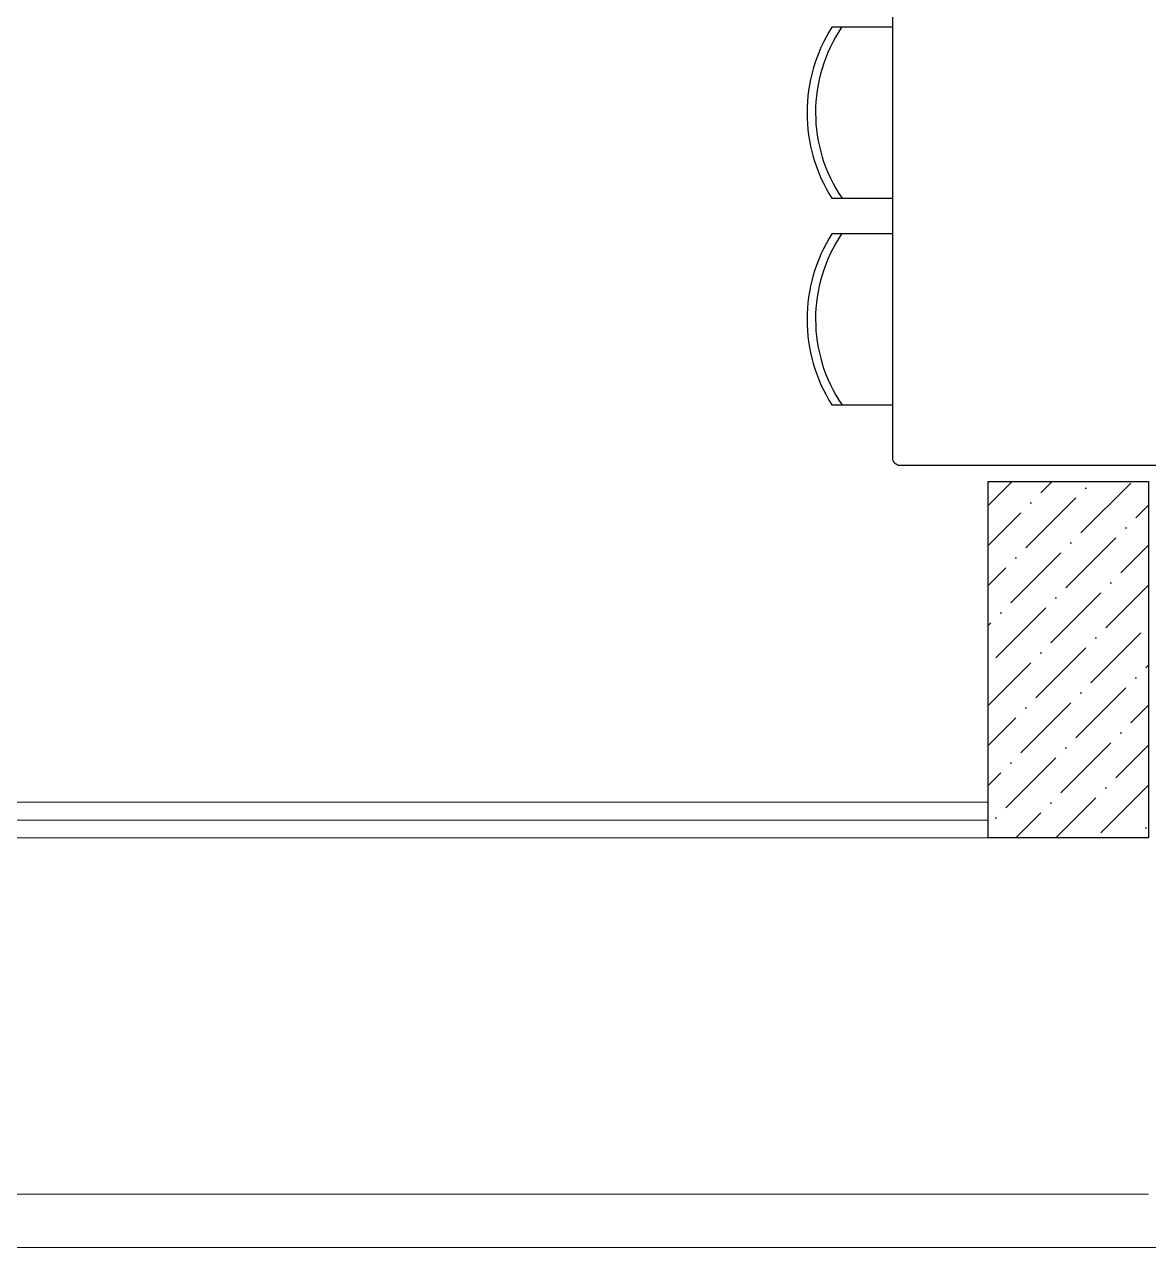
# Model space of a CAD drawing. Extents: x -29316 to 80307, y 54266 to 73016.
# Drawn here: x 21823.4 to 22139, y 55245.6 to 55588.9 of the extents above; entities that cross this region are included whole.
import ezdxf

# ---------------------------------------------------------------- set-up
doc = ezdxf.new("R2010")
doc.units = 0
for name, color, linetype, lineweight in [('duvar', 12, 'Continuous', 18), ('kolon', 5, 'Continuous', 25), ('PENCERE', 3, 'Continuous', 9)]:
    doc.layers.add(name, color=color, linetype=linetype, lineweight=lineweight)
doc.layers.add('kolon tarama', color=252, linetype='Continuous')
doc.layers.add('TEFRIS', color=250, linetype='Continuous')

msp = doc.modelspace()

# ---------------------------------------------------------------- hatches: boundary and pattern name
at = {"layer": 'kolon tarama'}
h = msp.add_hatch(dxfattribs=at)
h.set_pattern_fill('ANSI36', color=256, scale=2.5, style=0)
h.set_pattern_definition([(45, (93054.151, -11185.91), (4.20949506, 15.4348152), [19.84375, -3.96875, 0, -3.96875])])
h.paths.add_polyline_path([(22138.97, 55460.64), (22093.97, 55460.64), (22093.97, 55360.64), (22138.97, 55360.64)])

# ---------------------------------------------------------------- linework, layer by layer
at = {"layer": 'duvar', "color": 253, "ltscale": 5, "true_color": 0x9898cc}
for p, q in [((21761.47, 55260.64), (22138.97, 55260.64)), ((21122.5, 55245.64), (23890.44, 55245.64))]:
    msp.add_line(p, q, dxfattribs=at)
at = {"layer": 'kolon'}
msp.add_lwpolyline([(22093.97, 55460.64), (22138.97, 55460.64), (22138.97, 55360.64), (22093.97, 55360.64)], close=True, dxfattribs=at)
at = {"layer": 'PENCERE'}
for p, q in [((22093.97, 55370.64), (21353.97, 55370.64)), ((22093.97, 55365.64), (21353.97, 55365.64)), ((22093.97, 55360.64), (21353.97, 55360.64))]:
    msp.add_line(p, q, dxfattribs=at)
at = {"layer": 'TEFRIS'}
msp.add_lwpolyline([(22147.19, 55603.14), (22147.19, 55467.14, -0.414214), (22145.19, 55465.14), (22069.19, 55465.14, -0.414214), (22067.19, 55467.14), (22067.19, 55603.14, -0.414214), (22069.19, 55605.14), (22145.19, 55605.14, -0.414214)], format="xyb", close=True, dxfattribs=at)
for points in [[(22067.19, 55588.14), (22050.06, 55588.14)], [(22050.06, 55540.14), (22067.19, 55540.14)], [(22067.19, 55530.14), (22050.06, 55530.14)], [(22050.06, 55482.14), (22067.19, 55482.14)]]:
    msp.add_lwpolyline(points, dxfattribs=at)
for centre, radius, start, end in [((22087.91, 55564.14), 44.82, 147.6229, 212.3771), ((22088.21, 55564.23), 42.72, 145.9639, 214.3213), ((22087.91, 55506.14), 44.82, 147.6229, 212.3771), ((22088.21, 55506.23), 42.72, 145.9639, 214.3213)]:
    msp.add_arc(centre, radius, start, end, dxfattribs=at)

doc.saveas('drawing.dxf')
